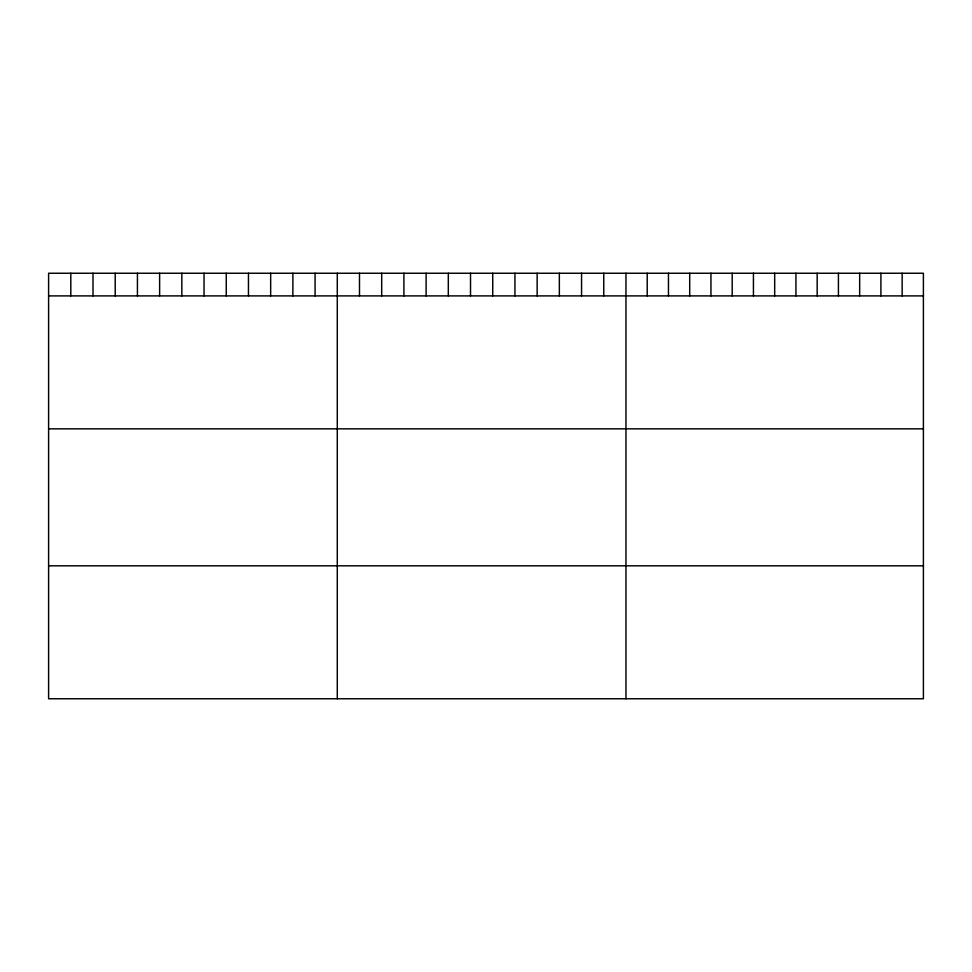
<?xml version="1.0" encoding="UTF-8"?>
<svg xmlns="http://www.w3.org/2000/svg" width="972" height="972" viewBox="0 0 972 972"><rect width="100%" height="100%" fill="white"/><g stroke="black" fill="none" stroke-linecap="round" stroke-linejoin="round"><path stroke-width="1.46" d="M923.4 295.901L923.4 698.759L48.6 698.759L48.6 273.241L923.4 273.241L923.4 295.901L48.6 295.901M48.6 428.846L923.4 428.846M48.6 565.813L923.4 565.813M902.15 273.241L902.15 295.901M880.911 273.241L880.911 295.901M859.661 273.241L859.661 295.901M838.423 273.241L838.423 295.901M817.173 273.241L817.173 295.901M795.934 273.241L795.934 295.901M774.684 273.241L774.684 295.901M753.434 273.241L753.434 295.901M732.195 273.241L732.195 295.901M710.945 273.241L710.945 295.901M689.707 273.241L689.707 295.901M668.457 273.241L668.457 295.901M647.218 273.241L647.218 295.901M625.968 273.241L625.968 698.759M603.758 273.241L603.758 295.901M581.56 273.241L581.56 295.901M559.35 273.241L559.35 295.901M537.139 273.241L537.139 295.901M514.941 273.241L514.941 295.901M492.731 273.241L492.731 295.901M470.521 273.241L470.521 295.901M448.311 273.241L448.311 295.901M426.113 273.241L426.113 295.901M403.902 273.241L403.902 295.901M381.692 273.241L381.692 295.901M359.494 273.241L359.494 295.901M337.284 273.241L337.284 698.759M315.074 273.241L315.074 295.901M292.876 273.241L292.876 295.901M270.666 273.241L270.666 295.901M248.455 273.241L248.455 295.901M226.257 273.241L226.257 295.901M204.047 273.241L204.047 295.901M181.837 273.241L181.837 295.901M159.627 273.241L159.627 295.901M137.429 273.241L137.429 295.901M115.218 273.241L115.218 295.901M93.008 273.241L93.008 295.901M70.81 273.241L70.81 295.901"/></g></svg>
